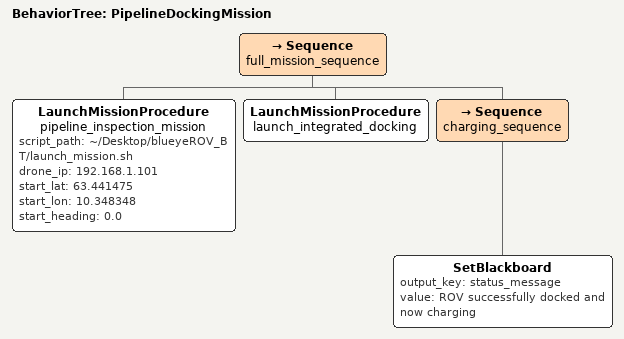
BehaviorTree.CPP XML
<?xml version="1.0" encoding="UTF-8"?>
<root BTCPP_format="4" main_tree_to_execute="PipelineDockingMission">
    <BehaviorTree ID="PipelineDockingMission">
        <!-- Main mission sequence -->
        <Sequence name="full_mission_sequence">
            <!-- Execute the pipeline mission first -->
            <LaunchMissionProcedure
                name="pipeline_inspection_mission"
                script_path="~/Desktop/blueyeROV_BT/launch_mission.sh"
                drone_ip="192.168.1.101"
                start_lat="63.441475"
                start_lon="10.348348"
                start_heading="0.0"/>

            <!-- Then execute the docking procedure -->
            <LaunchMissionProcedure name="launch_integrated_docking" />

            <!-- Extended charging wait period -->
            <Sequence name="charging_sequence">
                <SetBlackboard output_key="status_message" value="ROV successfully docked and now charging" />
            </Sequence>
        </Sequence>
    </BehaviorTree>

</root>
